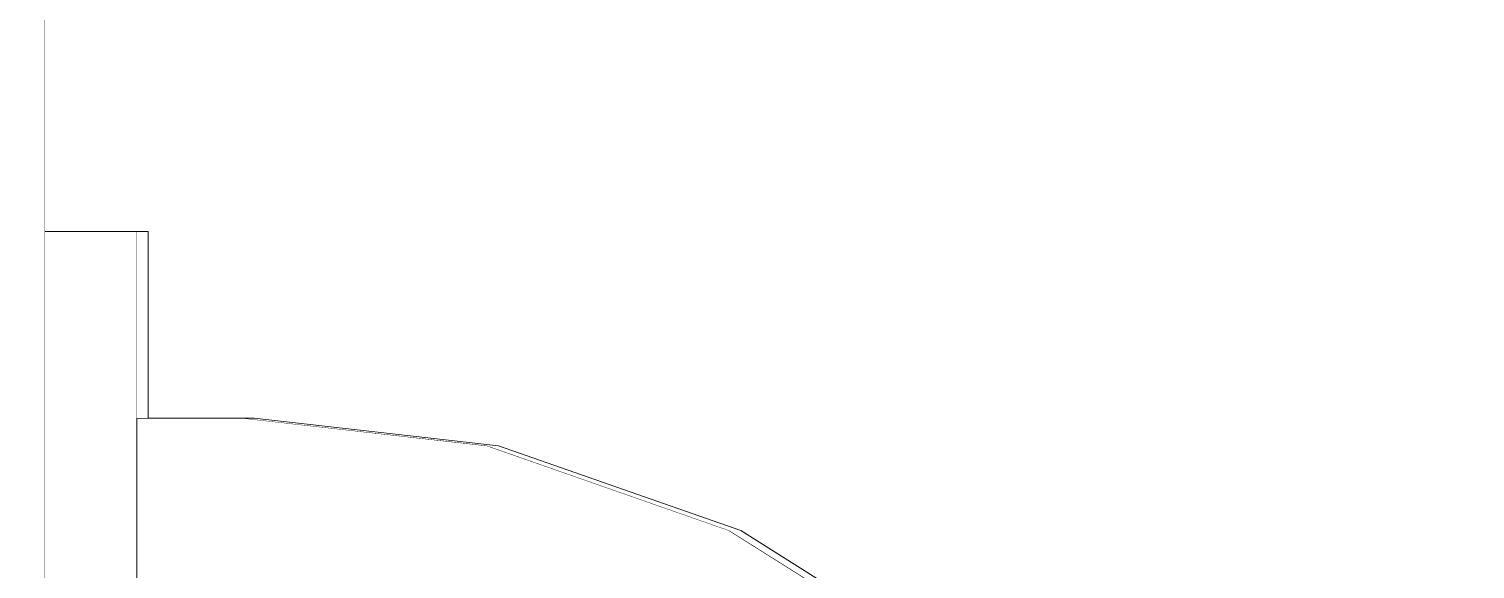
# Model space of a CAD drawing. Header units: millimetres. Extents: x -48147 to 1422273, y -494195 to 18123.
# Drawn here: x 1399479.1 to 1399554.9, y -487792.9 to -487764.6 of the extents above; entities that cross this region are included whole.
import ezdxf

# ---------------------------------------------------------------- set-up
doc = ezdxf.new("R2010")
doc.units = ezdxf.units.MM
doc.header["$MEASUREMENT"] = 0
doc.linetypes.add('Wipeout_Contour', pattern=[1000, 0, -1000])
doc.layers.add('New_A-25-M_Wall_Int', color=7, linetype='Continuous')
doc.layers.add('New_A-35-M_FFE_Sanitary', color=7, linetype='Continuous')
doc.layers.add('New_A-25-M_Wall_Int_Pen_No__1', color=7, linetype='Continuous', lineweight=13)
doc.layers.add('New_A-25-M_Wall_Int_Pen_No__107', color=7, linetype='Continuous', lineweight=15, true_color=0xa6a6a6)
doc.layers.add('New_A-35-M_FFE_Sanitary_Pen_No__74', color=7, linetype='Continuous', lineweight=20, true_color=0x606060)

# ---------------------------------------------------------------- blocks, each defined once
blk = doc.blocks.new('Section Elem_241_2', base_point=(1383917.507, -489195.031))
at = {"color": 254, "linetype": 'Wipeout_Contour', "lineweight": 0, "ltscale": 5928589.615866099}
blk.add_wipeout([(1399464.932, -489195.031), (1399479.932, -489195.031), (1399479.932, -486995.031), (1399464.932, -486995.031)], dxfattribs=at).dxf.layer = 'New_A-25-M_Wall_Int'
at = {"layer": 'New_A-25-M_Wall_Int_Pen_No__107', "linetype": 'Continuous'}
h = blk.add_hatch(dxfattribs=at)
h.set_pattern_fill('Plaster_0002', color=256, style=0, pattern_type=2)
h.set_pattern_definition([(270, (1383917.5, -489195.03), (173.205, 0), [0, -100]), (270, (1384004.11, -489245.03), (173.205, 0), [0, -100])])
h.paths.add_polyline_path([(1399464.932, -489195.031), (1399479.932, -489195.031), (1399479.932, -486995.031), (1399464.932, -486995.031)])
at = {"layer": 'New_A-25-M_Wall_Int_Pen_No__1', "linetype": 'Continuous'}
blk.add_line((1399479.932, -486995.031), (1399479.932, -489195.031), dxfattribs=at)
blk = doc.blocks.new('Section Elem_242_2', base_point=(1383917.507, -489195.031))
at = {"color": 254, "linetype": 'Wipeout_Contour', "lineweight": 0, "ltscale": 134906960.8636617}
blk.add_wipeout([(1399480.183, -488534.975), (1399479.932, -488534.975), (1399479.932, -489195.031), (1399555.116, -489195.031), (1399555.116, -489061.874), (1399536.462, -489051.324), (1399534.816, -489069.331), (1399498.816, -489069.331), (1399498.816, -488865.031), (1399708.83, -488865.031), (1399708.83, -488890.031), (1399706.042, -488890.031), (1399706.042, -488892.031), (1399708.83, -488892.031), (1399708.83, -489195.031), (1400014.759, -489195.031), (1400014.759, -487095.031), (1401015.771, -487095.031), (1401015.002, -487089.186), (1401015.002, -487078.531), (1401034.967, -487078.531), (1401034.967, -487087.876), (1401035.39, -487091.097), (1401036.379, -487093.488), (1401037.952, -487095.541), (1401040.001, -487097.117), (1401042.388, -487098.107), (1401045.604, -487098.531), (1401048.407, -487098.531), (1401048.407, -486795.031), (1401290.582, -486795.031), (1401290.582, -486595.031), (1400696.25, -486595.031), (1399587.275, -486980.132), (1399587.275, -487005.331), (1399589.47, -487010.705), (1399594.768, -487012.931), (1399656.294, -487012.931), (1399656.294, -487021.531), (1399479.932, -487021.531), (1399479.932, -487775.254), (1399485.329, -487775.254), (1399485.329, -487785.033), (1399490.891, -487785.033), (1399503.694, -487786.475), (1399516.389, -487790.917), (1399527.777, -487798.073), (1399537.287, -487807.583), (1399544.443, -487818.971), (1399548.885, -487831.666), (1399550.328, -487844.47), (1399550.328, -488345.592), (1399548.885, -488358.396), (1399544.443, -488371.091), (1399537.287, -488382.479), (1399527.777, -488391.989), (1399516.389, -488399.145), (1399503.694, -488403.587), (1399490.891, -488405.029), (1399485.329, -488405.029), (1399485.329, -488415.031), (1399479.932, -488415.031), (1399479.932, -488455.031), (1399779.962, -488455.031), (1399779.962, -488497.888), (1399764.164, -488497.888), (1399732.569, -488555.031), (1399669.379, -488612.174), (1399606.189, -488640.745), (1399593.531, -488647.888), (1399593.696, -488647.888), (1399593.696, -488649.317), (1399593.531, -488649.317), (1399593.531, -488655.031), (1399555.658, -488655.031), (1399555.658, -488647.888), (1399543, -488640.745), (1399543, -488612.174), (1399505.469, -488612.174), (1399505.467, -488619.317), (1399505.457, -488612.174), (1399505.457, -488623.378), (1399505.456, -488612.174), (1399505.44, -488612.174), (1399505.44, -488626.46), (1399505.424, -488621.799), (1399505.435, -488626.46), (1399480.22, -488626.46), (1399480.203, -488619.317), (1399480.189, -488583.602), (1399480.185, -488555.031)], dxfattribs=at).dxf.layer = 'New_A-25-M_Wall_Int'
blk = doc.blocks.new('Section Elem_462_2', base_point=(1383917.507, -489195.031))
at = {"color": 254, "linetype": 'Wipeout_Contour', "lineweight": 0, "ltscale": 5928236.958393563}
blk.add_wipeout([(1399484.731, -487785.154), (1399490.286, -487785.154), (1399490.293, -487785.033), (1399484.731, -487785.033)], dxfattribs=at).dxf.layer = 'New_A-35-M_FFE_Sanitary'
at = {"color": 254, "linetype": 'Wipeout_Contour', "lineweight": 0, "ltscale": 5928237.29016194}
blk.add_wipeout([(1399484.731, -487785.576), (1399490.262, -487785.576), (1399490.286, -487785.154), (1399484.731, -487785.154)], dxfattribs=at).dxf.layer = 'New_A-35-M_FFE_Sanitary'
at = {"color": 254, "linetype": 'Wipeout_Contour', "lineweight": 0, "ltscale": 5928237.977299142}
blk.add_wipeout([(1399484.731, -487786.285), (1399490.222, -487786.285), (1399490.262, -487785.576), (1399484.731, -487785.576)], dxfattribs=at).dxf.layer = 'New_A-35-M_FFE_Sanitary'
at = {"color": 254, "linetype": 'Wipeout_Contour', "lineweight": 0, "ltscale": 5928238.99898707}
blk.add_wipeout([(1399484.731, -487787.26), (1399490.168, -487787.26), (1399490.222, -487786.285), (1399484.731, -487786.285)], dxfattribs=at).dxf.layer = 'New_A-35-M_FFE_Sanitary'
at = {"color": 254, "linetype": 'Wipeout_Contour', "lineweight": 0, "ltscale": 5928272.566026812}
blk.add_wipeout([(1399490.293, -487785.033), (1399490.286, -487785.154), (1399503.069, -487786.595), (1399503.096, -487786.475)], dxfattribs=at).dxf.layer = 'New_A-35-M_FFE_Sanitary'
at = {"color": 254, "linetype": 'Wipeout_Contour', "lineweight": 0, "ltscale": 5928240.324205194}
blk.add_wipeout([(1399484.731, -487788.471), (1399490.1, -487788.471), (1399490.168, -487787.26), (1399484.731, -487787.26)], dxfattribs=at).dxf.layer = 'New_A-35-M_FFE_Sanitary'
at = {"color": 254, "linetype": 'Wipeout_Contour', "lineweight": 0, "ltscale": 5928272.781293513}
blk.add_wipeout([(1399490.286, -487785.154), (1399490.262, -487785.576), (1399502.975, -487787.009), (1399503.069, -487786.595)], dxfattribs=at).dxf.layer = 'New_A-35-M_FFE_Sanitary'
at = {"color": 254, "linetype": 'Wipeout_Contour', "lineweight": 0, "ltscale": 5928241.912701214}
blk.add_wipeout([(1399484.731, -487789.881), (1399490.021, -487789.881), (1399490.1, -487788.471), (1399484.731, -487788.471)], dxfattribs=at).dxf.layer = 'New_A-35-M_FFE_Sanitary'
at = {"color": 254, "linetype": 'Wipeout_Contour', "lineweight": 0, "ltscale": 5928273.223804908}
blk.add_wipeout([(1399490.262, -487785.576), (1399490.222, -487786.285), (1399502.816, -487787.704), (1399502.975, -487787.009)], dxfattribs=at).dxf.layer = 'New_A-35-M_FFE_Sanitary'
at = {"color": 254, "linetype": 'Wipeout_Contour', "lineweight": 0, "ltscale": 5928243.716214368}
blk.add_wipeout([(1399484.731, -487791.447), (1399489.933, -487791.448), (1399490.021, -487789.881), (1399484.731, -487789.881)], dxfattribs=at).dxf.layer = 'New_A-35-M_FFE_Sanitary'
at = {"color": 254, "linetype": 'Wipeout_Contour', "lineweight": 0, "ltscale": 5928273.880272683}
blk.add_wipeout([(1399490.222, -487786.285), (1399490.168, -487787.26), (1399502.597, -487788.661), (1399502.816, -487787.704)], dxfattribs=at).dxf.layer = 'New_A-35-M_FFE_Sanitary'
at = {"color": 254, "linetype": 'Wipeout_Contour', "lineweight": 0, "ltscale": 5928245.67994114}
blk.add_wipeout([(1399484.731, -487793.123), (1399489.838, -487793.123), (1399489.933, -487791.448), (1399484.731, -487791.447)], dxfattribs=at).dxf.layer = 'New_A-35-M_FFE_Sanitary'
at = {"color": 254, "linetype": 'Wipeout_Contour', "lineweight": 0, "ltscale": 5928324.548216939}
blk.add_wipeout([(1399503.096, -487786.475), (1399503.069, -487786.595), (1399515.738, -487791.028), (1399515.791, -487790.917)], dxfattribs=at).dxf.layer = 'New_A-35-M_FFE_Sanitary'
at = {"color": 254, "linetype": 'Wipeout_Contour', "lineweight": 0, "ltscale": 5928274.73085427}
blk.add_wipeout([(1399490.168, -487787.26), (1399490.1, -487788.471), (1399502.326, -487789.849), (1399502.597, -487788.661)], dxfattribs=at).dxf.layer = 'New_A-35-M_FFE_Sanitary'
at = {"color": 254, "linetype": 'Wipeout_Contour', "lineweight": 0, "ltscale": 5928228.534559822}
blk.add_wipeout([(1399479.932, -487796.526), (1399484.731, -487796.526), (1399484.731, -487790.581), (1399479.932, -487790.581)], dxfattribs=at).dxf.layer = 'New_A-35-M_FFE_Sanitary'
at = {"color": 254, "linetype": 'Wipeout_Contour', "lineweight": 0, "ltscale": 5928220.968105307}
blk.add_wipeout([(1399479.932, -487790.581), (1399484.731, -487790.581), (1399484.731, -487785.031), (1399479.932, -487785.031)], dxfattribs=at).dxf.layer = 'New_A-35-M_FFE_Sanitary'
at = {"color": 254, "linetype": 'Wipeout_Contour', "lineweight": 0, "ltscale": 5928324.553093861}
blk.add_wipeout([(1399503.069, -487786.595), (1399502.975, -487787.009), (1399515.554, -487791.41), (1399515.738, -487791.028)], dxfattribs=at).dxf.layer = 'New_A-35-M_FFE_Sanitary'
at = {"color": 254, "linetype": 'Wipeout_Contour', "lineweight": 0, "ltscale": 5928275.749773298}
blk.add_wipeout([(1399490.1, -487788.471), (1399490.021, -487789.881), (1399502.01, -487791.233), (1399502.326, -487789.849)], dxfattribs=at).dxf.layer = 'New_A-35-M_FFE_Sanitary'
at = {"layer": 'New_A-35-M_FFE_Sanitary_Pen_No__74', "linetype": 'Continuous'}
for p, q in [((1399490.293, -487785.033), (1399503.096, -487786.475)), ((1399484.731, -487796.526), (1399484.731, -487790.581))]:
    blk.add_line(p, q, dxfattribs=at)
at = {"color": 254, "linetype": 'Wipeout_Contour', "lineweight": 0, "ltscale": 5928214.246958953}
blk.add_wipeout([(1399479.932, -487785.031), (1399484.731, -487785.031), (1399484.731, -487780.37), (1399479.932, -487780.37)], dxfattribs=at).dxf.layer = 'New_A-35-M_FFE_Sanitary'
at = {"color": 254, "linetype": 'Wipeout_Contour', "lineweight": 0, "ltscale": 5928324.556168071}
blk.add_wipeout([(1399502.975, -487787.009), (1399502.816, -487787.704), (1399515.244, -487792.053), (1399515.554, -487791.41)], dxfattribs=at).dxf.layer = 'New_A-35-M_FFE_Sanitary'
at = {"color": 254, "linetype": 'Wipeout_Contour', "lineweight": 0, "ltscale": 5928276.906110129}
blk.add_wipeout([(1399490.021, -487789.881), (1399489.933, -487791.448), (1399501.66, -487792.77), (1399502.01, -487791.233)], dxfattribs=at).dxf.layer = 'New_A-35-M_FFE_Sanitary'
at = {"layer": 'New_A-35-M_FFE_Sanitary_Pen_No__74', "linetype": 'Continuous'}
for p, q in [((1399484.731, -487790.581), (1399484.731, -487785.031)), ((1399484.731, -487785.033), (1399490.293, -487785.033))]:
    blk.add_line(p, q, dxfattribs=at)
at = {"color": 254, "linetype": 'Wipeout_Contour', "lineweight": 0, "ltscale": 5928208.968226403}
blk.add_wipeout([(1399479.932, -487780.37), (1399484.731, -487780.37), (1399484.731, -487777.012), (1399479.932, -487777.012)], dxfattribs=at).dxf.layer = 'New_A-35-M_FFE_Sanitary'
at = {"color": 254, "linetype": 'Wipeout_Contour', "lineweight": 0, "ltscale": 5928324.557471993}
blk.add_wipeout([(1399502.816, -487787.704), (1399502.597, -487788.661), (1399514.818, -487792.937), (1399515.244, -487792.053)], dxfattribs=at).dxf.layer = 'New_A-35-M_FFE_Sanitary'
at = {"color": 254, "linetype": 'Wipeout_Contour', "lineweight": 0, "ltscale": 5928278.164744556}
blk.add_wipeout([(1399489.933, -487791.448), (1399489.838, -487793.123), (1399501.284, -487794.414), (1399501.66, -487792.77)], dxfattribs=at).dxf.layer = 'New_A-35-M_FFE_Sanitary'
at = {"color": 254, "linetype": 'Wipeout_Contour', "lineweight": 0, "ltscale": 5928377.610507874}
blk.add_wipeout([(1399515.791, -487790.917), (1399515.738, -487791.028), (1399527.103, -487798.169), (1399527.179, -487798.073)], dxfattribs=at).dxf.layer = 'New_A-35-M_FFE_Sanitary'
at = {"layer": 'New_A-35-M_FFE_Sanitary_Pen_No__74', "linetype": 'Continuous'}
blk.add_line((1399484.731, -487785.031), (1399484.731, -487780.37), dxfattribs=at)
at = {"color": 254, "linetype": 'Wipeout_Contour', "lineweight": 0, "ltscale": 5928205.600905541}
blk.add_wipeout([(1399479.932, -487777.012), (1399484.731, -487777.012), (1399484.731, -487775.254), (1399479.932, -487775.254)], dxfattribs=at).dxf.layer = 'New_A-35-M_FFE_Sanitary'
at = {"color": 254, "linetype": 'Wipeout_Contour', "lineweight": 0, "ltscale": 5928324.557074405}
blk.add_wipeout([(1399502.597, -487788.661), (1399502.326, -487789.849), (1399514.29, -487794.035), (1399514.818, -487792.937)], dxfattribs=at).dxf.layer = 'New_A-35-M_FFE_Sanitary'
at = {"color": 254, "linetype": 'Wipeout_Contour', "lineweight": 0, "ltscale": 5928377.373486834}
blk.add_wipeout([(1399515.738, -487791.028), (1399515.554, -487791.41), (1399526.838, -487798.501), (1399527.103, -487798.169)], dxfattribs=at).dxf.layer = 'New_A-35-M_FFE_Sanitary'
at = {"layer": 'New_A-35-M_FFE_Sanitary_Pen_No__74', "linetype": 'Continuous'}
for p, q in [((1399484.731, -487775.254), (1399479.932, -487775.254)), ((1399484.731, -487777.012), (1399484.731, -487775.254)), ((1399484.731, -487780.37), (1399484.731, -487777.012))]:
    blk.add_line(p, q, dxfattribs=at)
at = {"color": 254, "linetype": 'Wipeout_Contour', "lineweight": 0, "ltscale": 5928324.555073176}
blk.add_wipeout([(1399502.326, -487789.849), (1399502.01, -487791.233), (1399513.674, -487795.314), (1399514.29, -487794.035)], dxfattribs=at).dxf.layer = 'New_A-35-M_FFE_Sanitary'
at = {"color": 254, "linetype": 'Wipeout_Contour', "lineweight": 0, "ltscale": 5928376.873300195}
blk.add_wipeout([(1399515.554, -487791.41), (1399515.244, -487792.053), (1399526.393, -487799.059), (1399526.838, -487798.501)], dxfattribs=at).dxf.layer = 'New_A-35-M_FFE_Sanitary'
at = {"color": 254, "linetype": 'Wipeout_Contour', "lineweight": 0, "ltscale": 5928324.551587662}
blk.add_wipeout([(1399502.01, -487791.233), (1399501.66, -487792.77), (1399512.99, -487796.734), (1399513.674, -487795.314)], dxfattribs=at).dxf.layer = 'New_A-35-M_FFE_Sanitary'
at = {"color": 254, "linetype": 'Wipeout_Contour', "lineweight": 0, "ltscale": 5928376.12525991}
blk.add_wipeout([(1399515.244, -487792.053), (1399514.818, -487792.937), (1399525.781, -487799.826), (1399526.393, -487799.059)], dxfattribs=at).dxf.layer = 'New_A-35-M_FFE_Sanitary'
at = {"layer": 'New_A-35-M_FFE_Sanitary_Pen_No__74', "linetype": 'Continuous'}
for p, q in [((1399503.096, -487786.475), (1399515.791, -487790.917)), ((1399515.791, -487790.917), (1399527.179, -487798.073))]:
    blk.add_line(p, q, dxfattribs=at)
at = {"color": 254, "linetype": 'Wipeout_Contour', "lineweight": 0, "ltscale": 5928324.546750987}
blk.add_wipeout([(1399501.66, -487792.77), (1399501.284, -487794.414), (1399512.258, -487798.254), (1399512.99, -487796.734)], dxfattribs=at).dxf.layer = 'New_A-35-M_FFE_Sanitary'
blk = doc.blocks.new('Section Elem_539_2', base_point=(1383917.507, -489195.031))
at = {"color": 254, "linetype": 'Wipeout_Contour', "lineweight": 0, "ltscale": 5928224.439713122}
blk.add_wipeout([(1399484.731, -487780.37), (1399484.731, -487785.031), (1399485.329, -487785.031), (1399485.329, -487780.37)], dxfattribs=at).dxf.layer = 'New_A-35-M_FFE_Sanitary'
at = {"color": 254, "linetype": 'Wipeout_Contour', "lineweight": 0, "ltscale": 4446186.057419132}
blk.add_wipeout([(1399490.891, -487785.033), (1399490.293, -487785.033), (1399490.887, -487785.099)], dxfattribs=at).dxf.layer = 'New_A-35-M_FFE_Sanitary'
at = {"color": 254, "linetype": 'Wipeout_Contour', "lineweight": 0, "ltscale": 5928219.160964021}
blk.add_wipeout([(1399484.731, -487777.012), (1399484.731, -487780.37), (1399485.329, -487780.37), (1399485.329, -487777.012)], dxfattribs=at).dxf.layer = 'New_A-35-M_FFE_Sanitary'
at = {"color": 254, "linetype": 'Wipeout_Contour', "lineweight": 0, "ltscale": 8892423.291010484}
blk.add_wipeout([(1399490.891, -487785.033), (1399490.887, -487785.099), (1399503.096, -487786.475), (1399503.329, -487786.556), (1399503.667, -487786.595), (1399503.694, -487786.475)], dxfattribs=at).dxf.layer = 'New_A-35-M_FFE_Sanitary'
at = {"layer": 'New_A-35-M_FFE_Sanitary_Pen_No__74', "linetype": 'Continuous'}
for p, q in [((1399485.329, -487785.031), (1399485.329, -487780.37)), ((1399490.293, -487785.033), (1399490.891, -487785.033))]:
    blk.add_line(p, q, dxfattribs=at)
at = {"color": 254, "linetype": 'Wipeout_Contour', "lineweight": 0, "ltscale": 5928215.793658125}
blk.add_wipeout([(1399484.731, -487775.254), (1399484.731, -487777.012), (1399485.329, -487777.012), (1399485.329, -487775.254)], dxfattribs=at).dxf.layer = 'New_A-35-M_FFE_Sanitary'
at = {"color": 254, "linetype": 'Wipeout_Contour', "lineweight": 0, "ltscale": 4446224.168755868}
blk.add_wipeout([(1399503.329, -487786.556), (1399503.65, -487786.669), (1399503.667, -487786.595)], dxfattribs=at).dxf.layer = 'New_A-35-M_FFE_Sanitary'
at = {"layer": 'New_A-35-M_FFE_Sanitary_Pen_No__74', "linetype": 'Continuous'}
for p, q in [((1399485.329, -487775.254), (1399484.731, -487775.254)), ((1399485.329, -487777.012), (1399485.329, -487775.254)), ((1399485.329, -487780.37), (1399485.329, -487777.012))]:
    blk.add_line(p, q, dxfattribs=at)
at = {"color": 254, "linetype": 'Wipeout_Contour', "lineweight": 0, "ltscale": 5928326.807141759}
blk.add_wipeout([(1399503.694, -487786.475), (1399503.667, -487786.595), (1399516.336, -487791.028), (1399516.389, -487790.917)], dxfattribs=at).dxf.layer = 'New_A-35-M_FFE_Sanitary'
at = {"color": 254, "linetype": 'Wipeout_Contour', "lineweight": 0, "ltscale": 7410414.361699453}
blk.add_wipeout([(1399503.65, -487786.669), (1399515.791, -487790.917), (1399516.25, -487791.206), (1399516.336, -487791.028), (1399503.667, -487786.595)], dxfattribs=at).dxf.layer = 'New_A-35-M_FFE_Sanitary'
at = {"layer": 'New_A-35-M_FFE_Sanitary_Pen_No__74', "linetype": 'Continuous'}
blk.add_line((1399490.891, -487785.033), (1399503.694, -487786.475), dxfattribs=at)
at = {"color": 254, "linetype": 'Wipeout_Contour', "lineweight": 0, "ltscale": 5928379.86943189}
blk.add_wipeout([(1399516.389, -487790.917), (1399516.336, -487791.028), (1399527.701, -487798.169), (1399527.777, -487798.073)], dxfattribs=at).dxf.layer = 'New_A-35-M_FFE_Sanitary'
at = {"color": 254, "linetype": 'Wipeout_Contour', "lineweight": 0, "ltscale": 7410480.385993469}
blk.add_wipeout([(1399516.25, -487791.206), (1399527.179, -487798.073), (1399527.512, -487798.406), (1399527.701, -487798.169), (1399516.336, -487791.028)], dxfattribs=at).dxf.layer = 'New_A-35-M_FFE_Sanitary'
at = {"layer": 'New_A-35-M_FFE_Sanitary_Pen_No__74', "linetype": 'Continuous'}
for p, q in [((1399503.694, -487786.475), (1399516.389, -487790.917)), ((1399516.389, -487790.917), (1399527.777, -487798.073))]:
    blk.add_line(p, q, dxfattribs=at)

msp = doc.modelspace()

# ---------------------------------------------------------------- block references
at = {"layer": 'New_A-25-M_Wall_Int'}
msp.add_blockref('Section Elem_241_2', (1383917.507, -489195.031), dxfattribs=at)

# ---------------------------------------------------------------- next in the draw order: block references
msp.add_blockref('Section Elem_242_2', (1383917.507, -489195.031), dxfattribs=at)

# ---------------------------------------------------------------- next in the draw order: block references
at = {"layer": 'New_A-35-M_FFE_Sanitary'}
msp.add_blockref('Section Elem_462_2', (1383917.507, -489195.031), dxfattribs=at)

# ---------------------------------------------------------------- next in the draw order: block references
msp.add_blockref('Section Elem_539_2', (1383917.507, -489195.031), dxfattribs=at)

doc.saveas('drawing.dxf')
